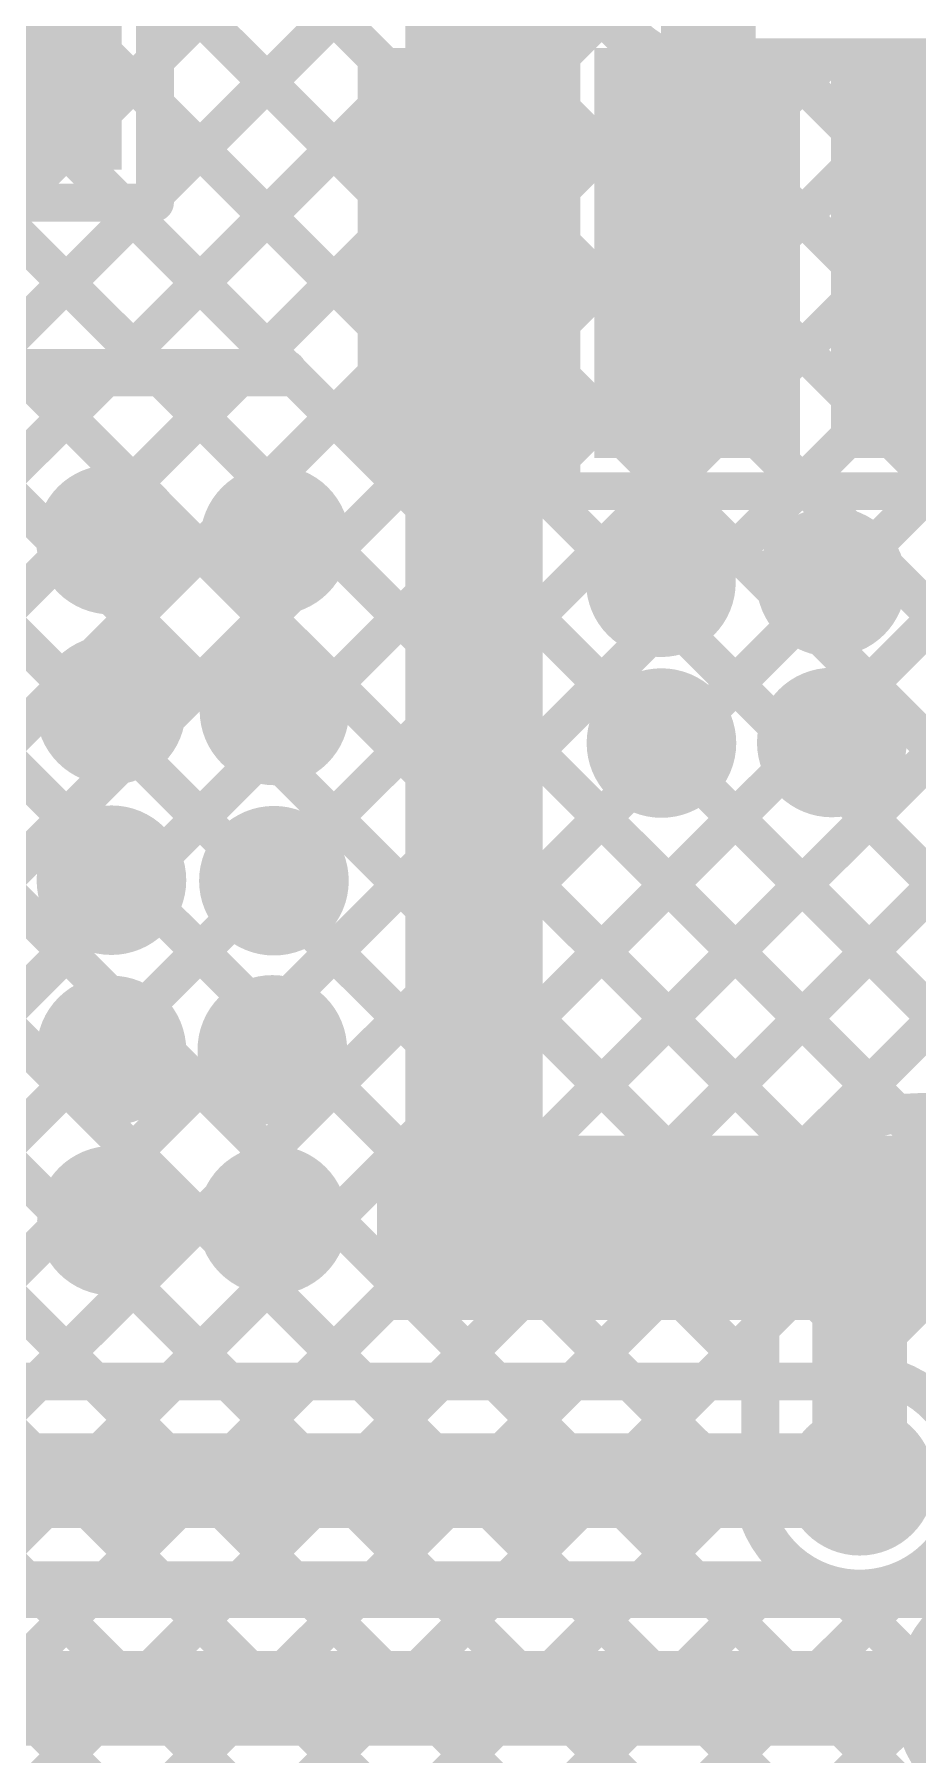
# Model space of a CAD drawing. Header units: millimetres. Extents: x 3.06 to 5.82, y 1.29 to 3.84.
# Drawn here: x 4.9006 to 5.0872, y 2.5031 to 2.8669 of the extents above; entities that cross this region are included whole.
import ezdxf

# ---------------------------------------------------------------- set-up
doc = ezdxf.new("R2010")
doc.units = ezdxf.units.MM
doc.header["$MEASUREMENT"] = 0
for name, color, linetype in [('BottomLayer', 5, 'Continuous'), ('BottomSolder', 6, 'Continuous'), ('MultiLayer', 9, 'Continuous'), ('TopLayer', 1, 'Continuous'), ('TopOverlay', 2, 'Continuous'), ('TopPaste', 8, 'Continuous'), ('TopSolder', 216, 'Continuous'), ('ViaHoleLayer', 16, 'Continuous')]:
    doc.layers.add(name, color=color, linetype=linetype)

# ---------------------------------------------------------------- blocks, each defined once
blk = doc.blocks.new('ESP32_WROOM_32__16MB__12')
at = {"layer": 'TopLayer'}
for points in [[(-0.37402, -0.32303), (-0.29528, -0.32303), (-0.37402, -0.2876), (-0.29528, -0.2876)], [(-0.20197, -0.38406), (-0.20197, -0.30531), (-0.2374, -0.38406), (-0.2374, -0.30531)], [(-0.15197, -0.38406), (-0.15197, -0.30531), (-0.1874, -0.38406), (-0.1874, -0.30531)], [(-0.10197, -0.38406), (-0.10197, -0.30531), (-0.1374, -0.38406), (-0.1374, -0.30531)]]:
    blk.add_solid(points, dxfattribs=at)
at = {"layer": 'TopOverlay', "const_width": 0.01}
blk.add_lwpolyline([(-0.355, -0.37), (-0.257, -0.37)], dxfattribs=at)
at = {"layer": 'TopOverlay', "const_width": 0.005}
blk.add_lwpolyline([(-0.2595, -0.37, 1), (-0.2545, -0.37, 1)], format="xyb", close=True, dxfattribs=at)
at = {"layer": 'TopPaste'}
for points in [[(-0.37402, -0.32303), (-0.29528, -0.32303), (-0.37402, -0.2876), (-0.29528, -0.2876)], [(-0.20197, -0.38406), (-0.20197, -0.30531), (-0.2374, -0.38406), (-0.2374, -0.30531)], [(-0.15197, -0.38406), (-0.15197, -0.30531), (-0.1874, -0.38406), (-0.1874, -0.30531)], [(-0.10197, -0.38406), (-0.10197, -0.30531), (-0.1374, -0.38406), (-0.1374, -0.30531)]]:
    blk.add_solid(points, dxfattribs=at)
at = {"layer": 'TopSolder'}
for points in [[(-0.37802, -0.32703), (-0.29128, -0.32703), (-0.37802, -0.2836), (-0.29128, -0.2836)], [(-0.19797, -0.38806), (-0.19797, -0.30131), (-0.2414, -0.38806), (-0.2414, -0.30131)], [(-0.14797, -0.38806), (-0.14797, -0.30131), (-0.1914, -0.38806), (-0.1914, -0.30131)], [(-0.09797, -0.38806), (-0.09797, -0.30131), (-0.1414, -0.38806), (-0.1414, -0.30131)]]:
    blk.add_solid(points, dxfattribs=at)

msp = doc.modelspace()

# ---------------------------------------------------------------- linework, layer by layer
at = {"layer": 'BottomLayer'}
for points, const_width in [([(4.73, 2.69353), (5.23247, 3.196)], 0.008), ([(4.73, 2.66525), (5.26075, 3.196)], 0.008), ([(4.73, 2.63696), (5.28904, 3.196)], 0.008), ([(4.73, 2.60868), (5.31732, 3.196)], 0.008), ([(4.73, 3.16131), (5.21176, 2.67956)], 0.008), ([(4.73, 3.13303), (5.17184, 2.69119)], 0.008), ([(4.73, 3.10474), (5.14376, 2.69098)], 0.008), ([(4.73, 3.07646), (5.13011, 2.67635)], 0.008), ([(4.73, 3.04818), (5.13918, 2.639)], 0.008), ([(4.73, 3.01989), (5.11089, 2.639)], 0.008), ([(4.73, 2.99161), (5.08298, 2.63863)], 0.008), ([(4.73, 2.96332), (5.06412, 2.6292)], 0.008), ([(4.73, 2.93504), (5.05446, 2.61058)], 0.008), ([(4.73, 2.90675), (5.054, 2.58275)], 0.008), ([(4.73, 2.87847), (5.05283, 2.55564)], 0.008), ([(4.73, 2.5804), (5.02253, 2.87293)], 0.008), ([(4.73, 2.35412), (5.23788, 2.862)], 0.008), ([(4.73, 2.32584), (5.26616, 2.862)], 0.008), ([(4.73, 2.3824), (5.2096, 2.862)], 0.008), ([(4.73, 2.29755), (5.29445, 2.862)], 0.008), ([(4.73, 2.49554), (5.09646, 2.862)], 0.008), ([(4.73, 2.46726), (5.12474, 2.862)], 0.008), ([(4.73, 2.52383), (5.06817, 2.862)], 0.008), ([(4.73, 2.41069), (5.18131, 2.862)], 0.008), ([(4.73, 2.43897), (5.15303, 2.862)], 0.008), ([(4.73, 2.55211), (5.03852, 2.86063)], 0.008), ([(5.05191, 2.862), (5.332, 2.862)], 0.008), ([(5.0576, 2.862), (5.2271, 2.69249)], 0.008), ([(5.08588, 2.862), (5.263, 2.68488)], 0.008), ([(4.73, 2.85019), (5.59925, 1.98094)], 0.008), ([(4.73, 2.8219), (5.4849, 2.067)], 0.008), ([(4.73, 2.79362), (5.45662, 2.067)], 0.008), ([(4.73, 2.76533), (5.438, 2.05733)], 0.008), ([(4.73, 2.73705), (5.438, 2.02905)], 0.008), ([(4.73, 2.70876), (5.438, 2.00076)], 0.008), ([(4.73, 2.68048), (5.40848, 2.002)], 0.008), ([(5.088, 2.639), (5.14051, 2.639)], 0.008), ([(5.088, 2.618), (5.205, 2.618)], 0.02), ([(5.075, 2.561), (5.075, 2.605)], 0.02), ([(5.054, 2.56991), (5.054, 2.605)], 0.008), ([(4.73, 2.26927), (5.054, 2.59327)], 0.008), ([(4.73, 2.24098), (5.0523, 2.56329)], 0.008), ([(4.73, 2.2127), (5.06061, 2.5433)], 0.008), ([(4.73, 2.18441), (5.08751, 2.54193)], 0.008), ([(5.06964, 2.53883), (5.0871, 2.52137)], 0.008), ([(4.73, 2.15613), (5.08633, 2.51246)], 0.008)]:
    msp.add_lwpolyline(points, dxfattribs=dict(at, const_width=const_width))
for points, const_width in [([(5.05191, 2.862, -1.5104), (5.05191, 2.904)], 0.008), ([(5.054, 2.605, -0.414214), (5.088, 2.639)], 0.008), ([(5.075, 2.605, -0.414214), (5.088, 2.618)], 0.02), ([(5.09781, 2.561, -1.223773), (5.054, 2.56991)], 0.008), ([(5.09367, 2.49811, -0.781927), (5.11464, 2.5371)], 0.008)]:
    msp.add_lwpolyline(points, format="xyb", dxfattribs=dict(at, const_width=const_width))
for points, const_width in [([(5.03652, 2.86063, 1), (5.04052, 2.86063, 1)], 0.004), ([(5.04991, 2.862, 1), (5.05391, 2.862, 1)], 0.004), ([(5.04991, 2.862, 1), (5.05391, 2.862, 1)], 0.004), ([(5.0556, 2.862, 1), (5.0596, 2.862, 1)], 0.004), ([(5.06617, 2.862, 1), (5.07017, 2.862, 1)], 0.004), ([(5.08388, 2.862, 1), (5.08788, 2.862, 1)], 0.004), ([(4.91087, 2.76, 1), (4.92268, 2.76, 1)], 0.01181), ([(4.94554, 2.75989, 1), (4.95735, 2.75989, 1)], 0.01181), ([(5.02709, 2.751, 1), (5.03891, 2.751, 1)], 0.01181), ([(5.06309, 2.75111, 1), (5.07491, 2.75111, 1)], 0.01181), ([(4.91087, 2.724, 1), (4.92268, 2.724, 1)], 0.01181), ([(4.94543, 2.72389, 1), (4.95724, 2.72389, 1)], 0.01181), ([(5.02721, 2.717, 1), (5.03902, 2.717, 1)], 0.01181), ([(5.06321, 2.71711, 1), (5.07502, 2.71711, 1)], 0.01181), ([(4.91098, 2.688, 1), (4.92279, 2.688, 1)], 0.01181), ([(4.94531, 2.68789, 1), (4.95713, 2.68789, 1)], 0.01181), ([(4.91098, 2.652, 1), (4.92279, 2.652, 1)], 0.01181), ([(4.94498, 2.65212, 1), (4.95679, 2.65212, 1)], 0.01181), ([(5.08098, 2.63863, 1), (5.08498, 2.63863, 1)], 0.004), ([(5.086, 2.639, 1), (5.09, 2.639, 1)], 0.004), ([(5.086, 2.639, 1), (5.09, 2.639, 1)], 0.004), ([(5.06212, 2.6292, 1), (5.06612, 2.6292, 1)], 0.004), ([(4.91109, 2.616, 1), (4.92291, 2.616, 1)], 0.01181), ([(4.94509, 2.61612, 1), (4.9569, 2.61612, 1)], 0.01181), ([(5.083, 2.618, 1), (5.093, 2.618, 1)], 0.01), ([(5.083, 2.618, 1), (5.093, 2.618, 1)], 0.01), ([(5.05246, 2.61058, 1), (5.05646, 2.61058, 1)], 0.004), ([(5.07, 2.605, 1), (5.08, 2.605, 1)], 0.01), ([(5.07, 2.605, 1), (5.08, 2.605, 1)], 0.01), ([(5.052, 2.605, 1), (5.056, 2.605, 1)], 0.004), ([(5.052, 2.605, 1), (5.056, 2.605, 1)], 0.004), ([(5.052, 2.59327, 1), (5.056, 2.59327, 1)], 0.004), ([(5.052, 2.58275, 1), (5.056, 2.58275, 1)], 0.004), ([(5.052, 2.56991, 1), (5.056, 2.56991, 1)], 0.004), ([(5.052, 2.56991, 1), (5.056, 2.56991, 1)], 0.004), ([(5.06909, 2.561, 1), (5.08091, 2.561, 1)], 0.01181), ([(5.07, 2.561, 1), (5.08, 2.561, 1)], 0.01), ([(5.0503, 2.56329, 1), (5.0543, 2.56329, 1)], 0.004), ([(5.05083, 2.55564, 1), (5.05483, 2.55564, 1)], 0.004), ([(5.05861, 2.5433, 1), (5.06261, 2.5433, 1)], 0.004), ([(5.06764, 2.53883, 1), (5.07164, 2.53883, 1)], 0.004), ([(5.08551, 2.54193, 1), (5.08951, 2.54193, 1)], 0.004), ([(5.0851, 2.52137, 1), (5.0891, 2.52137, 1)], 0.004), ([(5.08433, 2.51246, 1), (5.08833, 2.51246, 1)], 0.004)]:
    msp.add_lwpolyline(points, format="xyb", close=True, dxfattribs=dict(at, const_width=const_width))
at = {"layer": 'BottomSolder', "const_width": 0.01581}
for points in [[(4.90887, 2.76, 1), (4.92468, 2.76, 1)], [(4.94354, 2.75989, 1), (4.95935, 2.75989, 1)], [(5.02509, 2.751, 1), (5.04091, 2.751, 1)], [(5.06109, 2.75111, 1), (5.07691, 2.75111, 1)], [(4.90887, 2.724, 1), (4.92468, 2.724, 1)], [(4.94343, 2.72389, 1), (4.95924, 2.72389, 1)], [(5.02521, 2.717, 1), (5.04102, 2.717, 1)], [(5.06121, 2.71711, 1), (5.07702, 2.71711, 1)], [(4.90898, 2.688, 1), (4.92479, 2.688, 1)], [(4.94331, 2.68789, 1), (4.95913, 2.68789, 1)], [(4.90898, 2.652, 1), (4.92479, 2.652, 1)], [(4.94298, 2.65212, 1), (4.95879, 2.65212, 1)], [(4.90909, 2.616, 1), (4.92491, 2.616, 1)], [(4.94309, 2.61612, 1), (4.9589, 2.61612, 1)], [(5.06709, 2.561, 1), (5.08291, 2.561, 1)]]:
    msp.add_lwpolyline(points, format="xyb", close=True, dxfattribs=at)
at = {"layer": 'MultiLayer', "const_width": 0.01181}
for points in [[(4.91087, 2.76, 1), (4.92268, 2.76, 1)], [(4.94554, 2.75989, 1), (4.95735, 2.75989, 1)], [(5.02709, 2.751, 1), (5.03891, 2.751, 1)], [(5.06309, 2.75111, 1), (5.07491, 2.75111, 1)], [(4.91087, 2.724, 1), (4.92268, 2.724, 1)], [(4.94543, 2.72389, 1), (4.95724, 2.72389, 1)], [(5.02721, 2.717, 1), (5.03902, 2.717, 1)], [(5.06321, 2.71711, 1), (5.07502, 2.71711, 1)], [(4.91098, 2.688, 1), (4.92279, 2.688, 1)], [(4.94531, 2.68789, 1), (4.95713, 2.68789, 1)], [(4.91098, 2.652, 1), (4.92279, 2.652, 1)], [(4.94498, 2.65212, 1), (4.95679, 2.65212, 1)], [(4.91109, 2.616, 1), (4.92291, 2.616, 1)], [(4.94509, 2.61612, 1), (4.9569, 2.61612, 1)], [(5.06909, 2.561, 1), (5.08091, 2.561, 1)]]:
    msp.add_lwpolyline(points, format="xyb", close=True, dxfattribs=at)
at = {"layer": 'TopLayer'}
for points, const_width in [([(4.92608, 2.86133), (5.49463, 3.42988)], 0.008), ([(4.92608, 2.83304), (5.49463, 3.40159)], 0.008), ([(4.8179, 2.69658), (5.49463, 3.37331)], 0.008), ([(4.92608, 2.93695), (5.01195, 2.85108)], 0.008), ([(4.92608, 2.90867), (5.01195, 2.82279)], 0.008), ([(5.043, 2.82296), (5.043, 2.883)], 0.02), ([(4.92608, 2.83128), (4.92608, 2.88128)], 0.008), ([(4.92608, 2.88038), (5.01195, 2.79451)], 0.008), ([(5.01195, 2.77026), (5.01195, 2.871)], 0.008), ([(4.73161, 2.582), (5.01195, 2.86235)], 0.008), ([(4.92608, 2.8521), (5.20038, 2.57779)], 0.008), ([(4.75989, 2.582), (5.01195, 2.83406)], 0.008), ([(4.822, 2.72896), (4.92432, 2.83128)], 0.008), ([(4.82534, 2.83128), (4.92608, 2.83128)], 0.008), ([(4.83375, 2.83128), (5.08249, 2.58255)], 0.008), ([(4.86204, 2.83128), (5.11405, 2.57927)], 0.008), ([(4.89032, 2.83128), (5.13518, 2.58642)], 0.008), ([(4.91861, 2.83128), (5.16186, 2.58803)], 0.008), ([(4.822, 2.81475), (5.05475, 2.582)], 0.008), ([(4.78817, 2.582), (5.01195, 2.80578)], 0.008), ([(4.822, 2.78647), (5.02647, 2.582)], 0.008), ([(4.81646, 2.582), (5.01195, 2.77749)], 0.008), ([(4.84474, 2.582), (5.033, 2.77026)], 0.008), ([(4.87303, 2.582), (5.06129, 2.77026)], 0.008), ([(4.90131, 2.582), (5.08957, 2.77026)], 0.008), ([(4.9296, 2.582), (5.11785, 2.77026)], 0.008), ([(4.95788, 2.582), (5.14614, 2.77026)], 0.008), ([(4.98616, 2.582), (5.17442, 2.77026)], 0.008), ([(5.01195, 2.77026), (5.06195, 2.77026)], 0.008), ([(5.01445, 2.582), (5.20271, 2.77026)], 0.008), ([(5.0362, 2.77026), (5.13011, 2.67635)], 0.008), ([(5.06195, 2.77026), (5.06939, 2.77026)], 0.008), ([(5.06195, 2.77026), (5.06939, 2.77026)], 0.008), ([(5.06448, 2.77026), (5.14376, 2.69098)], 0.008), ([(5.06939, 2.77026), (5.11195, 2.77026)], 0.008), ([(4.822, 2.75819), (4.99819, 2.582)], 0.008), ([(4.822, 2.7299), (4.9699, 2.582)], 0.008), ([(4.82015, 2.70347), (4.94162, 2.582)], 0.008), ([(4.81113, 2.6842), (4.91333, 2.582)], 0.008), ([(5.04273, 2.582), (5.12763, 2.6669)], 0.008), ([(5.07271, 2.5837), (5.13408, 2.64506)], 0.008), ([(4.62729, 2.582), (5.06609, 2.582)], 0.008), ([(4.62729, 2.561), (5.075, 2.561)], 0.02), ([(4.62729, 2.54), (5.06609, 2.54)], 0.008), ([(4.89876, 2.54), (4.90276, 2.536)], 0.008), ([(4.91188, 2.536), (4.91588, 2.54)], 0.008), ([(4.92705, 2.54), (4.93105, 2.536)], 0.008), ([(4.94016, 2.536), (4.94416, 2.54)], 0.008), ([(4.95533, 2.54), (4.95933, 2.536)], 0.008), ([(4.96845, 2.536), (4.97245, 2.54)], 0.008), ([(4.98362, 2.54), (4.98762, 2.536)], 0.008), ([(4.99673, 2.536), (5.00073, 2.54)], 0.008), ([(5.0119, 2.54), (5.0159, 2.536)], 0.008), ([(5.02502, 2.536), (5.02902, 2.54)], 0.008), ([(5.04019, 2.54), (5.04419, 2.536)], 0.008), ([(5.0533, 2.536), (5.0573, 2.54)], 0.008), ([(5.06964, 2.53883), (5.07247, 2.536)], 0.008), ([(5.08159, 2.536), (5.08751, 2.54193)], 0.008), ([(4.596, 2.536), (5.10009, 2.536)], 0.008), ([(4.57371, 2.515), (5.109, 2.515)], 0.02)]:
    msp.add_lwpolyline(points, dxfattribs=dict(at, const_width=const_width))
for points, const_width in [([(4.92408, 2.86133, 1), (4.92808, 2.86133, 1)], 0.004), ([(5.00995, 2.86235, 1), (5.01395, 2.86235, 1)], 0.004), ([(4.92408, 2.8521, 1), (4.92808, 2.8521, 1)], 0.004), ([(5.00995, 2.85108, 1), (5.01395, 2.85108, 1)], 0.004), ([(5.00995, 2.83406, 1), (5.01395, 2.83406, 1)], 0.004), ([(4.91661, 2.83128, 1), (4.92061, 2.83128, 1)], 0.004), ([(4.92232, 2.83128, 1), (4.92632, 2.83128, 1)], 0.004), ([(4.92408, 2.83304, 1), (4.92808, 2.83304, 1)], 0.004), ([(4.92408, 2.83128, 1), (4.92808, 2.83128, 1)], 0.004), ([(4.92408, 2.83128, 1), (4.92808, 2.83128, 1)], 0.004), ([(5.03567, 2.82063, 1), (5.04567, 2.82063, 1)], 0.01), ([(5.038, 2.82296, 1), (5.048, 2.82296, 1)], 0.01), ([(5.038, 2.82296, 1), (5.048, 2.82296, 1)], 0.01), ([(5.00995, 2.82279, 1), (5.01395, 2.82279, 1)], 0.004), ([(5.00995, 2.80578, 1), (5.01395, 2.80578, 1)], 0.004), ([(5.00995, 2.79451, 1), (5.01395, 2.79451, 1)], 0.004), ([(5.00995, 2.77749, 1), (5.01395, 2.77749, 1)], 0.004), ([(4.91087, 2.76, 1), (4.92268, 2.76, 1)], 0.01181), ([(5.00995, 2.77026, 1), (5.01395, 2.77026, 1)], 0.004), ([(5.00995, 2.77026, 1), (5.01395, 2.77026, 1)], 0.004), ([(5.031, 2.77026, 1), (5.035, 2.77026, 1)], 0.004), ([(5.0342, 2.77026, 1), (5.0382, 2.77026, 1)], 0.004), ([(5.05929, 2.77026, 1), (5.06329, 2.77026, 1)], 0.004), ([(5.05995, 2.77026, 1), (5.06395, 2.77026, 1)], 0.004), ([(5.05995, 2.77026, 1), (5.06395, 2.77026, 1)], 0.004), ([(5.05995, 2.77026, 1), (5.06395, 2.77026, 1)], 0.004), ([(5.06248, 2.77026, 1), (5.06648, 2.77026, 1)], 0.004), ([(5.06739, 2.77026, 1), (5.07139, 2.77026, 1)], 0.004), ([(5.06739, 2.77026, 1), (5.07139, 2.77026, 1)], 0.004), ([(5.06739, 2.77026, 1), (5.07139, 2.77026, 1)], 0.004), ([(5.08757, 2.77026, 1), (5.09157, 2.77026, 1)], 0.004), ([(4.94554, 2.75989, 1), (4.95735, 2.75989, 1)], 0.01181), ([(5.02709, 2.751, 1), (5.03891, 2.751, 1)], 0.01181), ([(5.06309, 2.75111, 1), (5.07491, 2.75111, 1)], 0.01181), ([(4.91087, 2.724, 1), (4.92268, 2.724, 1)], 0.01181), ([(4.94543, 2.72389, 1), (4.95724, 2.72389, 1)], 0.01181), ([(5.02721, 2.717, 1), (5.03902, 2.717, 1)], 0.01181), ([(5.06321, 2.71711, 1), (5.07502, 2.71711, 1)], 0.01181), ([(4.91098, 2.688, 1), (4.92279, 2.688, 1)], 0.01181), ([(4.94531, 2.68789, 1), (4.95713, 2.68789, 1)], 0.01181), ([(4.91098, 2.652, 1), (4.92279, 2.652, 1)], 0.01181), ([(4.94498, 2.65212, 1), (4.95679, 2.65212, 1)], 0.01181), ([(4.91109, 2.616, 1), (4.92291, 2.616, 1)], 0.01181), ([(4.94509, 2.61612, 1), (4.9569, 2.61612, 1)], 0.01181), ([(5.07071, 2.5837, 1), (5.07471, 2.5837, 1)], 0.004), ([(5.08049, 2.58255, 1), (5.08449, 2.58255, 1)], 0.004), ([(4.89931, 2.582, 1), (4.90331, 2.582, 1)], 0.004), ([(4.91133, 2.582, 1), (4.91533, 2.582, 1)], 0.004), ([(4.9276, 2.582, 1), (4.9316, 2.582, 1)], 0.004), ([(4.93962, 2.582, 1), (4.94362, 2.582, 1)], 0.004), ([(4.95588, 2.582, 1), (4.95988, 2.582, 1)], 0.004), ([(4.9679, 2.582, 1), (4.9719, 2.582, 1)], 0.004), ([(4.98416, 2.582, 1), (4.98816, 2.582, 1)], 0.004), ([(4.99619, 2.582, 1), (5.00019, 2.582, 1)], 0.004), ([(5.01245, 2.582, 1), (5.01645, 2.582, 1)], 0.004), ([(5.02447, 2.582, 1), (5.02847, 2.582, 1)], 0.004), ([(5.04073, 2.582, 1), (5.04473, 2.582, 1)], 0.004), ([(5.05275, 2.582, 1), (5.05675, 2.582, 1)], 0.004), ([(5.06409, 2.582, 1), (5.06809, 2.582, 1)], 0.004), ([(5.06409, 2.582, 1), (5.06809, 2.582, 1)], 0.004), ([(5.06909, 2.561, 1), (5.08091, 2.561, 1)], 0.01181), ([(5.07, 2.561, 1), (5.08, 2.561, 1)], 0.01), ([(4.89676, 2.54, 1), (4.90076, 2.54, 1)], 0.004), ([(4.91388, 2.54, 1), (4.91788, 2.54, 1)], 0.004), ([(4.92505, 2.54, 1), (4.92905, 2.54, 1)], 0.004), ([(4.94216, 2.54, 1), (4.94616, 2.54, 1)], 0.004), ([(4.95333, 2.54, 1), (4.95733, 2.54, 1)], 0.004), ([(4.97045, 2.54, 1), (4.97445, 2.54, 1)], 0.004), ([(4.98162, 2.54, 1), (4.98562, 2.54, 1)], 0.004), ([(4.99873, 2.54, 1), (5.00273, 2.54, 1)], 0.004), ([(5.0099, 2.54, 1), (5.0139, 2.54, 1)], 0.004), ([(5.02702, 2.54, 1), (5.03102, 2.54, 1)], 0.004), ([(5.03819, 2.54, 1), (5.04219, 2.54, 1)], 0.004), ([(5.0553, 2.54, 1), (5.0593, 2.54, 1)], 0.004), ([(5.06409, 2.54, 1), (5.06809, 2.54, 1)], 0.004), ([(5.06409, 2.54, 1), (5.06809, 2.54, 1)], 0.004), ([(5.06764, 2.53883, 1), (5.07164, 2.53883, 1)], 0.004), ([(5.08551, 2.54193, 1), (5.08951, 2.54193, 1)], 0.004), ([(4.90076, 2.536, 1), (4.90476, 2.536, 1)], 0.004), ([(4.90988, 2.536, 1), (4.91388, 2.536, 1)], 0.004), ([(4.92905, 2.536, 1), (4.93305, 2.536, 1)], 0.004), ([(4.93816, 2.536, 1), (4.94216, 2.536, 1)], 0.004), ([(4.95733, 2.536, 1), (4.96133, 2.536, 1)], 0.004), ([(4.96645, 2.536, 1), (4.97045, 2.536, 1)], 0.004), ([(4.98562, 2.536, 1), (4.98962, 2.536, 1)], 0.004), ([(4.99473, 2.536, 1), (4.99873, 2.536, 1)], 0.004), ([(5.0139, 2.536, 1), (5.0179, 2.536, 1)], 0.004), ([(5.02302, 2.536, 1), (5.02702, 2.536, 1)], 0.004), ([(5.04219, 2.536, 1), (5.04619, 2.536, 1)], 0.004), ([(5.0513, 2.536, 1), (5.0553, 2.536, 1)], 0.004), ([(5.07047, 2.536, 1), (5.07447, 2.536, 1)], 0.004), ([(5.07959, 2.536, 1), (5.08359, 2.536, 1)], 0.004)]:
    msp.add_lwpolyline(points, format="xyb", close=True, dxfattribs=dict(at, const_width=const_width))
for points, const_width in [([(5.043, 2.82296, -0.414214), (5.04067, 2.82063)], 0.02), ([(5.06609, 2.582, -0.537234), (5.09781, 2.561)], 0.008), ([(5.09781, 2.561, -0.537234), (5.06609, 2.54)], 0.008)]:
    msp.add_lwpolyline(points, format="xyb", dxfattribs=dict(at, const_width=const_width))
for points in [[(4.979, 2.595), (5.008, 2.595), (4.979, 3.182), (5.008, 3.182)], [(4.973, 2.595), (5.195, 2.595), (4.973, 2.634), (5.195, 2.634)]]:
    msp.add_solid(points, dxfattribs=at)
at = {"layer": 'TopSolder', "const_width": 0.01581}
for points in [[(4.90887, 2.76, 1), (4.92468, 2.76, 1)], [(4.94354, 2.75989, 1), (4.95935, 2.75989, 1)], [(5.02509, 2.751, 1), (5.04091, 2.751, 1)], [(5.06109, 2.75111, 1), (5.07691, 2.75111, 1)], [(4.90887, 2.724, 1), (4.92468, 2.724, 1)], [(4.94343, 2.72389, 1), (4.95924, 2.72389, 1)], [(5.02521, 2.717, 1), (5.04102, 2.717, 1)], [(5.06121, 2.71711, 1), (5.07702, 2.71711, 1)], [(4.90898, 2.688, 1), (4.92479, 2.688, 1)], [(4.94331, 2.68789, 1), (4.95913, 2.68789, 1)], [(4.90898, 2.652, 1), (4.92479, 2.652, 1)], [(4.94298, 2.65212, 1), (4.95879, 2.65212, 1)], [(4.90909, 2.616, 1), (4.92491, 2.616, 1)], [(4.94309, 2.61612, 1), (4.9589, 2.61612, 1)], [(5.06709, 2.561, 1), (5.08291, 2.561, 1)]]:
    msp.add_lwpolyline(points, format="xyb", close=True, dxfattribs=at)
at = {"layer": 'ViaHoleLayer', "const_width": 0.00787}
for points in [[(4.91284, 2.76, 1), (4.92071, 2.76, 1)], [(4.94751, 2.75989, 1), (4.95538, 2.75989, 1)], [(5.02906, 2.751, 1), (5.03694, 2.751, 1)], [(5.06506, 2.75111, 1), (5.07294, 2.75111, 1)], [(4.91284, 2.724, 1), (4.92071, 2.724, 1)], [(4.94739, 2.72389, 1), (4.95527, 2.72389, 1)], [(5.02918, 2.717, 1), (5.03705, 2.717, 1)], [(5.06518, 2.71711, 1), (5.07305, 2.71711, 1)], [(4.91295, 2.688, 1), (4.92083, 2.688, 1)], [(4.94728, 2.68789, 1), (4.95516, 2.68789, 1)], [(4.91295, 2.652, 1), (4.92083, 2.652, 1)], [(4.94695, 2.65212, 1), (4.95482, 2.65212, 1)], [(4.91306, 2.616, 1), (4.92094, 2.616, 1)], [(4.94706, 2.61612, 1), (4.95493, 2.61612, 1)], [(5.07106, 2.561, 1), (5.07894, 2.561, 1)]]:
    msp.add_lwpolyline(points, format="xyb", close=True, dxfattribs=at)

# ---------------------------------------------------------------- block references
msp.add_blockref('ESP32_WROOM_32__16MB__12', (5.21035, 3.16531))

doc.saveas('drawing.dxf')
